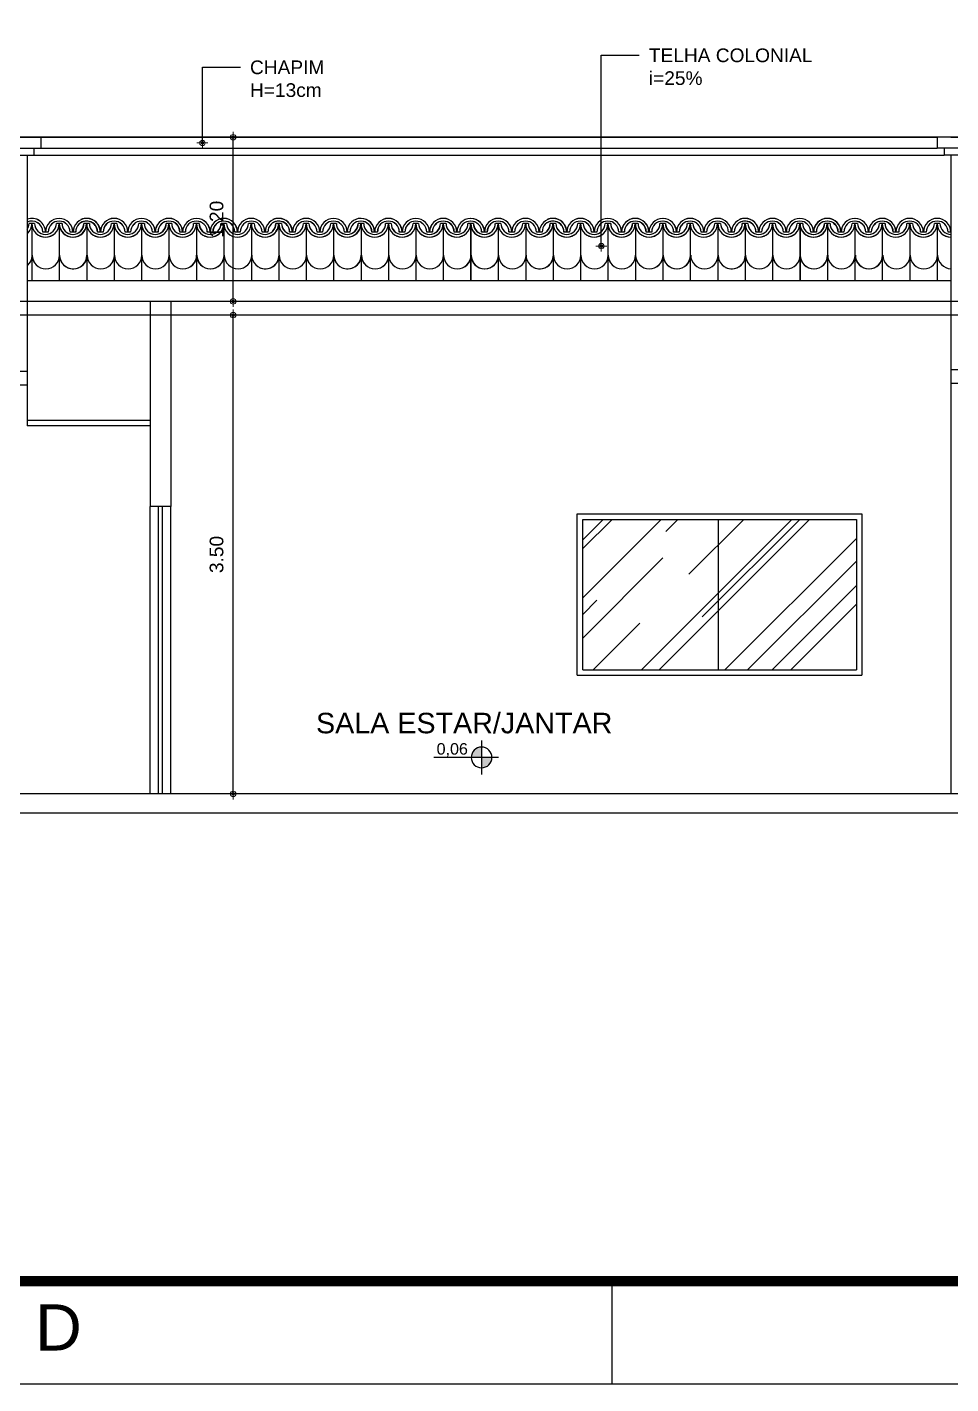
# Model space of a CAD drawing. Header units: millimetres. Extents: x 1540 to 1603, y 509.1 to 598.2.
# Drawn here: x 1558.65 to 1565.4, y 553.67 to 563.58 of the extents above; entities that cross this region are included whole.
import ezdxf
from ezdxf.enums import TextEntityAlignment as Align

# ---------------------------------------------------------------- set-up
doc = ezdxf.new("R2010")
doc.units = ezdxf.units.MM
for name, color, linetype in [('a-pem-08', 8, 'Continuous'), ('A-PEN-08', 8, 'Continuous'), ('A-PEN-B', 5, 'Continuous'), ('A-PEN-C', 4, 'Continuous'), ('A-PEN-G', 3, 'Continuous'), ('A-PEN-R', 1, 'Continuous'), ('A-PEN-Y', 2, 'Continuous'), ('BANHEIRO', 6, 'Continuous'), ('L-Texto', 30, 'Continuous'), ('NIVEIS', 1, 'Continuous')]:
    doc.layers.add(name, color=color, linetype=linetype)
doc.layers.add('COTAS', color=53, linetype='Continuous', lineweight=9)
doc.styles.add('ARIAL', font='arial.ttf', dxfattribs={"height": 2})
doc.styles.add('CARIMBO_DADOS', font='arial.ttf', dxfattribs={"height": 0.1})
doc.styles.add('T20', font='PORT2', dxfattribs={"height": 0.2})
doc.styles.add('TEXT', font='arial.ttf')
doc.dimstyles.get("Standard").update_dxf_attribs({"dimtxt": 0.18, "dimasz": 0.18, "dimexe": 0.18, "dimexo": 0.0625, "dimgap": 0.09, "dimtad": 0, "dimtih": 1, "dimtoh": 1, "dimdec": 4, "dimzin": 0, "dimdsep": 46, "dimtxsty": 'Standard', "dimcen": 0.09, "dimadec": 0, "dimazin": 0, "dimtfac": 1, "dimtdec": 4, "dimtofl": 0, "dimtmove": 0, "dimatfit": 3, "dimfxl": 1, "dimtolj": 1, "dimtzin": 0, "dimarcsym": 0})

# ---------------------------------------------------------------- blocks, each defined once
blk = doc.blocks.new('cotas')
at = {"layer": 'L-Texto'}
h = blk.add_hatch(color=6, dxfattribs=at)
h.paths.add_polyline_path([(0.135, 0, 0.414214), (0, 0.135), (0, 0)])
h.paths.add_polyline_path([(0, 0), (-0.135, 0, 0.414214), (0, -0.135)])
for p, q in [((0, 0.223), (0, -0.223)), ((-0.223, 0), (0.621, 0))]:
    blk.add_line(p, q, dxfattribs=at)
blk.add_circle((0, 0), 0.135, dxfattribs=at)
at = {"layer": 'L-Texto', "color": 6, "style": 'T20'}
blk.add_attdef('COTA', (0.167, 0.038), '', height=0.15, dxfattribs=at)
blk = doc.blocks.new('CIRCULOS')
at = {"layer": 'COTAS'}
for p, q in [((-4, 0), (4, 0)), ((0, 4), (0, -4))]:
    blk.add_line(p, q, dxfattribs=at)
for radius in [2, 1]:
    blk.add_circle((0, 0), radius, dxfattribs=at)
blk = doc.blocks.new('*D613')
at = {"layer": 'A-PEN-08', "color": 8, "lineweight": -2, "ltscale": 0.05}
blk.add_line((1560.1559, 557.9877), (1560.1559, 561.4677), dxfattribs=at)
at = {"layer": 'Defpoints', "color": 0, "ltscale": 0.05}
for p in [(1559.7005, 561.4777), (1560.1559, 561.4777), (1559.7005, 557.9777)]:
    blk.add_point(p, dxfattribs=at)
at = {"layer": 'A-PEN-08', "color": 8, "lineweight": -2, "ltscale": 0.05, "xscale": 0.01, "yscale": 0.01, "zscale": 0.01}
for p, rotation in [((1560.1559, 561.4777), 90), ((1560.1559, 557.9777), 270)]:
    blk.add_blockref('CIRCULOS', p, dxfattribs=dict(at, rotation=rotation))
at = {"layer": 'A-PEN-08', "color": 230, "ltscale": 0.05, "insert": (1560.0349, 559.7277), "char_height": 0.1, "attachment_point": 5, "rotation": 90, "style": 'CARIMBO_DADOS'}
blk.add_mtext('\\A1;3.50', dxfattribs=at)
blk = doc.blocks.new('*D614')
at = {"layer": 'A-PEN-08', "color": 8, "lineweight": -2, "ltscale": 0.05}
blk.add_line((1560.1559, 561.5877), (1560.1559, 562.7677), dxfattribs=at)
at = {"layer": 'Defpoints', "color": 0, "ltscale": 0.05}
for p in [(1558.4005, 562.7777), (1560.1559, 562.7777), (1559.7005, 561.5777)]:
    blk.add_point(p, dxfattribs=at)
at = {"layer": 'A-PEN-08', "color": 8, "lineweight": -2, "ltscale": 0.05, "xscale": 0.01, "yscale": 0.01, "zscale": 0.01}
for p, rotation in [((1560.1559, 562.7777), 90), ((1560.1559, 561.5777), 270)]:
    blk.add_blockref('CIRCULOS', p, dxfattribs=dict(at, rotation=rotation))
at = {"layer": 'A-PEN-08', "color": 230, "ltscale": 0.05, "insert": (1560.0349, 562.1777), "char_height": 0.1, "attachment_point": 5, "rotation": 90, "style": 'CARIMBO_DADOS'}
blk.add_mtext('\\A1;1.20', dxfattribs=at)

msp = doc.modelspace()

# ---------------------------------------------------------------- hatches: boundary and pattern name
at = {"layer": 'a-pem-08', "ltscale": 0.05}
h = msp.add_hatch(dxfattribs=at)
h.set_pattern_fill('AR-RROOF', color=256, scale=0.02, angle=45, style=0)
h.set_pattern_definition([(45, (-2667.9862, 411.20387), (0.431052294, 1.149472783), [7.62, -1.016, 2.54, -0.508]), (45, (-2667.68806, 411.8612), (-0.83695987, 0.11853938), [1.524, -0.16764, 3.048, -0.381]), (45, (-2668.11193, 411.6888), (1.62722241, 2.108564137), [4.064, -0.7112, 2.032, -0.508])])
h.paths.add_polyline_path([(1563.7001, 559.9845), (1562.7104, 559.9845), (1562.7104, 558.8845), (1563.7001, 558.8845)])
h.paths.add_polyline_path([(1563.7001, 558.8845), (1564.7104, 558.8845), (1564.7104, 559.9845), (1563.7001, 559.9845)])

# ---------------------------------------------------------------- linework, layer by layer
at = {"color": 1}
msp.add_line((1562.9225, 554.4152), (1562.9225, 553.6652), dxfattribs=at)
msp.add_lwpolyline([(1539.9725, 553.6652), (1603.0475, 553.6652), (1603.0475, 598.2152), (1539.9725, 598.2152)], close=True, dxfattribs=at)
at = {"color": 4, "const_width": 0.075}
msp.add_lwpolyline([(1541.8475, 597.4652), (1602.2975, 597.4652), (1602.2975, 554.4152), (1541.8475, 554.4152)], close=True, dxfattribs=at)
at = {"layer": 'a-pem-08', "ltscale": 0.05}
msp.add_line((1563.7001, 559.9845), (1563.7001, 558.8845), dxfattribs=at)
at = {"layer": 'A-PEN-08', "ltscale": 0.05}
for p, q in [((1558.6846, 562.1496), (1558.6846, 561.7277)), ((1558.6846, 562.1486), (1558.6846, 561.7277)), ((1558.8846, 562.1486), (1558.8846, 561.7277)), ((1558.8857, 562.1479), (1558.8857, 561.7277)), ((1559.0857, 562.1496), (1559.0857, 561.7277)), ((1559.0857, 562.1478), (1559.0857, 561.7277)), ((1559.0858, 562.1496), (1559.0858, 561.7277)), ((1559.2857, 562.1496), (1559.2857, 561.7277)), ((1559.2857, 562.1486), (1559.2857, 561.7277)), ((1559.4857, 562.1486), (1559.4857, 561.7277)), ((1559.4869, 562.1479), (1559.4869, 561.7277)), ((1559.6869, 562.1496), (1559.6869, 561.7277)), ((1559.8869, 562.1486), (1559.8869, 561.7277)), ((1559.888, 562.1496), (1559.888, 561.7277)), ((1560.088, 562.1486), (1560.088, 561.7277)), ((1560.2892, 562.1478), (1560.2892, 561.7277)), ((1560.4891, 562.1478), (1560.4891, 561.7277)), ((1560.4892, 562.1496), (1560.4892, 561.7277)), ((1560.6891, 562.1496), (1560.6891, 561.7277)), ((1560.6891, 562.1486), (1560.6891, 561.7277)), ((1560.8891, 562.1486), (1560.8891, 561.7277)), ((1560.8903, 562.1479), (1560.8903, 561.7277)), ((1561.0903, 562.1496), (1561.0903, 561.7277)), ((1561.0903, 562.1496), (1561.0903, 561.7277)), ((1561.0903, 562.1478), (1561.0903, 561.7277)), ((1561.2903, 562.1496), (1561.2903, 561.7277)), ((1561.2903, 562.1486), (1561.2903, 561.7277)), ((1561.4902, 562.1486), (1561.4902, 561.7277)), ((1561.4914, 562.1479), (1561.4914, 561.7277)), ((1561.6914, 562.1496), (1561.6914, 561.7277)), ((1561.8914, 562.1486), (1561.8914, 561.7277)), ((1561.8925, 562.1496), (1561.8925, 561.7277)), ((1562.0925, 562.1486), (1562.0925, 561.7277)), ((1562.2937, 562.1478), (1562.2937, 561.7277)), ((1562.4936, 562.1478), (1562.4936, 561.7277)), ((1562.4937, 562.1496), (1562.4937, 561.7277)), ((1562.6936, 562.1496), (1562.6936, 561.7277)), ((1562.6936, 562.1486), (1562.6936, 561.7277)), ((1562.8936, 562.1486), (1562.8936, 561.7277)), ((1562.8948, 562.1479), (1562.8948, 561.7277)), ((1563.0948, 562.1496), (1563.0948, 561.7277)), ((1563.2948, 562.1486), (1563.2948, 561.7277)), ((1563.2959, 562.1496), (1563.2959, 561.7277)), ((1563.4959, 562.1486), (1563.4959, 561.7277)), ((1563.697, 562.1478), (1563.697, 561.7277)), ((1563.897, 562.1496), (1563.897, 561.7277)), ((1563.897, 562.1478), (1563.897, 561.7277)), ((1564.097, 562.1496), (1564.097, 561.7277)), ((1564.097, 562.1486), (1564.097, 561.7277)), ((1564.297, 562.1486), (1564.297, 561.7277)), ((1564.2982, 562.1479), (1564.2982, 561.7277)), ((1564.4982, 562.1496), (1564.4982, 561.7277)), ((1564.6982, 562.1486), (1564.6982, 561.7277)), ((1564.6993, 562.1496), (1564.6993, 561.7277)), ((1564.8993, 562.1486), (1564.8993, 561.7277)), ((1565.1004, 562.1478), (1565.1004, 561.7277)), ((1565.3016, 562.1478), (1565.3016, 561.7277)), ((1565.4004, 561.7277), (1558.6505, 561.7277))]:
    msp.add_line(p, q, dxfattribs=at)
for centre, start, end in [((1558.588, 561.9163), 308.64085, 0), ((1558.5868, 561.9163), 309.53825, 0), ((1558.7868, 561.9163), 180, 0), ((1558.788, 561.9163), 180, 0), ((1558.9868, 561.9163), 180, 0), ((1558.988, 561.9163), 180, 0), ((1558.988, 561.9163), 243.62013, 0), ((1558.9892, 561.9163), 268.60723, 0), ((1559.188, 561.9163), 180, 0), ((1559.1892, 561.9163), 180, 0), ((1559.388, 561.9163), 180, 0), ((1559.3892, 561.9163), 180, 0), ((1559.588, 561.9163), 180, 0), ((1559.5891, 561.9163), 180, 0), ((1559.7891, 561.9163), 180, 0), ((1559.7914, 561.9163), 268.60723, 0), ((1559.9891, 561.9163), 180, 0), ((1559.9914, 561.9163), 180, 0), ((1560.1914, 561.9163), 180, 0), ((1560.3914, 561.9163), 180, 0), ((1560.3914, 561.9163), 243.62013, 0), ((1560.3926, 561.9163), 268.60723, 0), ((1560.5914, 561.9163), 180, 0), ((1560.5926, 561.9163), 180, 0), ((1560.7914, 561.9163), 180, 0), ((1560.7926, 561.9163), 180, 0), ((1560.9914, 561.9163), 180, 0), ((1560.9925, 561.9163), 180, 0), ((1560.9925, 561.9163), 243.62013, 0), ((1560.9937, 561.9163), 268.60723, 0), ((1561.1925, 561.9163), 180, 0), ((1561.1937, 561.9163), 180, 0), ((1561.3925, 561.9163), 180, 0), ((1561.3937, 561.9163), 180, 0), ((1561.5925, 561.9163), 180, 0), ((1561.5937, 561.9163), 180, 0), ((1561.7937, 561.9163), 180, 0), ((1561.796, 561.9163), 268.60723, 0), ((1561.9937, 561.9163), 180, 0), ((1561.996, 561.9163), 180, 0), ((1562.196, 561.9163), 180, 0), ((1562.3959, 561.9163), 180, 0), ((1562.3959, 561.9163), 243.62013, 0), ((1562.3971, 561.9163), 268.60723, 0), ((1562.5959, 561.9163), 180, 0), ((1562.5971, 561.9163), 180, 0), ((1562.7959, 561.9163), 180, 0), ((1562.7971, 561.9163), 180, 0), ((1562.9959, 561.9163), 180, 0), ((1562.997, 561.9163), 180, 0), ((1563.197, 561.9163), 180, 0), ((1563.1993, 561.9163), 268.60723, 0), ((1563.397, 561.9163), 180, 0), ((1563.3993, 561.9163), 180, 0), ((1563.5993, 561.9163), 180, 0), ((1563.7993, 561.9163), 180, 0), ((1563.7993, 561.9163), 243.62013, 0), ((1563.8005, 561.9163), 268.60723, 0), ((1563.9992, 561.9163), 180, 0), ((1564.0005, 561.9163), 180, 0), ((1564.1992, 561.9163), 180, 0), ((1564.2005, 561.9163), 180, 0), ((1564.3992, 561.9163), 180, 0), ((1564.4004, 561.9163), 180, 0), ((1564.6004, 561.9163), 180, 0), ((1564.6027, 561.9163), 268.60723, 0), ((1564.8004, 561.9163), 180, 0), ((1564.8027, 561.9163), 180, 0), ((1565.0027, 561.9163), 180, 0), ((1565.2027, 561.9163), 180, 0), ((1565.4038, 561.9163), 180, 268.0693)]:
    msp.add_arc(centre, 0.1, start, end, dxfattribs=at)
at = {"layer": 'A-PEN-B', "color": 3, "ltscale": 0.05}
for p, q in [((1558.4005, 562.7777), (1558.7505, 562.7777)), ((1558.7505, 562.7777), (1558.7505, 562.6977)), ((1565.3004, 562.7777), (1565.3004, 562.6977)), ((1565.6504, 562.7777), (1565.3004, 562.7777)), ((1558.4005, 562.6977), (1558.7505, 562.6977)), ((1558.4505, 562.6477), (1558.7005, 562.6477)), ((1558.7005, 562.6977), (1558.7005, 562.6477)), ((1565.6504, 562.6977), (1565.3004, 562.6977)), ((1565.3504, 562.6977), (1565.3504, 562.6477)), ((1565.6004, 562.6477), (1565.3504, 562.6477))]:
    msp.add_line(p, q, dxfattribs=at)
at = {"layer": 'A-PEN-B', "ltscale": 0.05}
for p, q in [((1565.5504, 562.7777), (1558.5005, 562.7777)), ((1558.6505, 562.6477), (1558.6505, 560.6677)), ((1565.4004, 562.6477), (1565.4004, 557.9777)), ((1565.5504, 561.5777), (1558.5005, 561.5777)), ((1559.5505, 561.5777), (1559.5505, 560.0777)), ((1559.7005, 561.5777), (1559.7005, 560.0777)), ((1565.5504, 561.4777), (1558.5005, 561.4777)), ((1554.0005, 561.0677), (1558.6505, 561.0677)), ((1568.5004, 561.0777), (1565.4004, 561.0777)), ((1554.0005, 560.9677), (1558.6505, 560.9677)), ((1568.5004, 560.9777), (1565.4004, 560.9777)), ((1559.7005, 560.0777), (1559.5505, 560.0777))]:
    msp.add_line(p, q, dxfattribs=at)
at = {"layer": 'A-PEN-C', "ltscale": 0.05}
for p, q in [((1558.7505, 562.7777), (1565.3004, 562.7777)), ((1565.4004, 562.7777), (1565.5504, 562.7777)), ((1558.7005, 562.6477), (1565.3504, 562.6477)), ((1558.7505, 562.6977), (1565.3004, 562.6977))]:
    msp.add_line(p, q, dxfattribs=at)
at = {"layer": 'A-PEN-G', "ltscale": 0.05}
for p, q in [((1559.5505, 557.9777), (1559.5505, 560.0777)), ((1559.6105, 557.9777), (1559.6105, 560.0777)), ((1559.6405, 557.9777), (1559.6405, 560.0777)), ((1559.7005, 557.9777), (1559.7005, 560.0777))]:
    msp.add_line(p, q, dxfattribs=at)
at = {"layer": 'A-PEN-R', "ltscale": 0.3}
for p, q in [((1568.5004, 557.9777), (1558.5005, 557.9777)), ((1571.6504, 557.8377), (1544.1504, 557.8377))]:
    msp.add_line(p, q, dxfattribs=at)
at = {"layer": 'A-PEN-Y', "ltscale": 0.05}
for p, q in [((1559.5505, 560.7077), (1558.6505, 560.7077)), ((1559.5505, 560.6677), (1558.6505, 560.6677)), ((1562.6704, 558.8445), (1562.6704, 560.0245)), ((1562.6704, 560.0245), (1564.7504, 560.0245)), ((1562.7104, 558.8845), (1562.7104, 559.9845)), ((1562.7104, 559.9845), (1564.7104, 559.9845)), ((1564.7104, 559.9845), (1564.7104, 558.8845)), ((1564.7504, 560.0245), (1564.7504, 558.8445)), ((1562.6704, 558.8445), (1564.7504, 558.8445)), ((1562.7104, 558.8845), (1564.7104, 558.8845))]:
    msp.add_line(p, q, dxfattribs=at)
at = {"layer": 'BANHEIRO', "ltscale": 0.05}
for p, q in [((1558.6845, 562.1477), (1558.6645, 562.1477)), ((1558.6846, 562.1477), (1558.6646, 562.1477)), ((1558.7045, 562.1477), (1558.6845, 562.1477)), ((1558.7046, 562.1477), (1558.6846, 562.1477)), ((1558.8845, 562.1477), (1558.8645, 562.1477)), ((1558.8846, 562.1477), (1558.8646, 562.1477)), ((1558.9046, 562.1477), (1558.8846, 562.1477)), ((1558.9046, 562.1477), (1558.8846, 562.1477)), ((1558.9057, 562.1477), (1558.8857, 562.1477)), ((1558.9057, 562.1477), (1558.8857, 562.1477)), ((1559.0846, 562.1477), (1559.0646, 562.1477)), ((1559.0857, 562.1477), (1559.0657, 562.1477)), ((1559.1046, 562.1477), (1559.0846, 562.1477)), ((1559.1057, 562.1477), (1559.0857, 562.1477)), ((1559.1057, 562.1477), (1559.0857, 562.1477)), ((1559.1057, 562.1477), (1559.0857, 562.1477)), ((1559.1057, 562.1477), (1559.0857, 562.1477)), ((1559.2857, 562.1477), (1559.2657, 562.1477)), ((1559.2857, 562.1477), (1559.2657, 562.1477)), ((1559.3057, 562.1477), (1559.2857, 562.1477)), ((1559.3058, 562.1477), (1559.2858, 562.1477)), ((1559.4857, 562.1477), (1559.4657, 562.1477)), ((1559.4857, 562.1477), (1559.4657, 562.1477)), ((1559.5057, 562.1477), (1559.4857, 562.1477)), ((1559.5057, 562.1477), (1559.4857, 562.1477)), ((1559.5069, 562.1477), (1559.4869, 562.1477)), ((1559.5069, 562.1477), (1559.4869, 562.1477)), ((1559.6869, 562.1477), (1559.6669, 562.1477)), ((1559.7069, 562.1477), (1559.6869, 562.1477)), ((1559.8869, 562.1477), (1559.8669, 562.1477)), ((1559.9069, 562.1477), (1559.8869, 562.1477)), ((1559.908, 562.1478), (1559.888, 562.1478)), ((1560.088, 562.1478), (1560.068, 562.1478)), ((1560.108, 562.1477), (1560.088, 562.1477)), ((1560.288, 562.1477), (1560.268, 562.1477)), ((1560.308, 562.1477), (1560.288, 562.1477)), ((1560.3091, 562.1478), (1560.2891, 562.1478)), ((1560.3092, 562.1478), (1560.2892, 562.1478)), ((1560.4879, 562.1477), (1560.4679, 562.1477)), ((1560.4891, 562.1478), (1560.4691, 562.1478)), ((1560.5079, 562.1477), (1560.4879, 562.1477)), ((1560.5091, 562.1478), (1560.4891, 562.1478)), ((1560.5091, 562.1477), (1560.4891, 562.1477)), ((1560.5091, 562.1477), (1560.4891, 562.1477)), ((1560.5091, 562.1477), (1560.4891, 562.1477)), ((1560.6891, 562.1477), (1560.6691, 562.1477)), ((1560.6891, 562.1477), (1560.6691, 562.1477)), ((1560.7091, 562.1477), (1560.6891, 562.1477)), ((1560.7092, 562.1477), (1560.6892, 562.1477)), ((1560.8891, 562.1477), (1560.8691, 562.1477)), ((1560.8891, 562.1477), (1560.8691, 562.1477)), ((1560.9091, 562.1477), (1560.8891, 562.1477)), ((1560.9091, 562.1477), (1560.8891, 562.1477)), ((1560.9102, 562.1477), (1560.8902, 562.1477)), ((1560.9103, 562.1477), (1560.8903, 562.1477)), ((1561.0891, 562.1477), (1561.0691, 562.1477)), ((1561.0902, 562.1477), (1561.0702, 562.1477)), ((1561.1091, 562.1477), (1561.0891, 562.1477)), ((1561.1102, 562.1477), (1561.0902, 562.1477)), ((1561.1102, 562.1477), (1561.0902, 562.1477)), ((1561.1102, 562.1477), (1561.0902, 562.1477)), ((1561.1103, 562.1477), (1561.0903, 562.1477)), ((1561.2902, 562.1477), (1561.2702, 562.1477)), ((1561.2902, 562.1477), (1561.2702, 562.1477)), ((1561.3102, 562.1477), (1561.2902, 562.1477)), ((1561.3103, 562.1477), (1561.2903, 562.1477)), ((1561.4902, 562.1477), (1561.4702, 562.1477)), ((1561.4902, 562.1477), (1561.4702, 562.1477)), ((1561.5102, 562.1477), (1561.4902, 562.1477)), ((1561.5103, 562.1477), (1561.4903, 562.1477)), ((1561.5114, 562.1477), (1561.4914, 562.1477)), ((1561.5114, 562.1477), (1561.4914, 562.1477)), ((1561.6914, 562.1477), (1561.6714, 562.1477)), ((1561.7114, 562.1477), (1561.6914, 562.1477)), ((1561.8914, 562.1477), (1561.8714, 562.1477)), ((1561.9114, 562.1477), (1561.8914, 562.1477)), ((1561.9125, 562.1478), (1561.8925, 562.1478)), ((1562.0925, 562.1478), (1562.0725, 562.1478)), ((1562.1125, 562.1477), (1562.0925, 562.1477)), ((1562.2925, 562.1477), (1562.2725, 562.1477)), ((1562.3125, 562.1477), (1562.2925, 562.1477)), ((1562.3136, 562.1478), (1562.2936, 562.1478)), ((1562.3137, 562.1478), (1562.2937, 562.1478)), ((1562.4924, 562.1477), (1562.4724, 562.1477)), ((1562.4936, 562.1478), (1562.4736, 562.1478)), ((1562.5124, 562.1477), (1562.4924, 562.1477)), ((1562.5136, 562.1478), (1562.4936, 562.1478)), ((1562.5136, 562.1477), (1562.4936, 562.1477)), ((1562.5136, 562.1477), (1562.4936, 562.1477)), ((1562.5136, 562.1477), (1562.4936, 562.1477)), ((1562.6936, 562.1477), (1562.6736, 562.1477)), ((1562.6936, 562.1477), (1562.6736, 562.1477)), ((1562.7136, 562.1477), (1562.6936, 562.1477)), ((1562.7137, 562.1477), (1562.6937, 562.1477)), ((1562.8936, 562.1477), (1562.8736, 562.1477)), ((1562.8936, 562.1477), (1562.8736, 562.1477)), ((1562.9136, 562.1477), (1562.8936, 562.1477)), ((1562.9136, 562.1477), (1562.8936, 562.1477)), ((1562.9147, 562.1477), (1562.8947, 562.1477)), ((1562.9148, 562.1477), (1562.8948, 562.1477)), ((1563.0947, 562.1477), (1563.0747, 562.1477)), ((1563.1147, 562.1477), (1563.0947, 562.1477)), ((1563.2947, 562.1477), (1563.2747, 562.1477)), ((1563.3148, 562.1477), (1563.2948, 562.1477)), ((1563.3159, 562.1478), (1563.2959, 562.1478)), ((1563.4959, 562.1478), (1563.4759, 562.1478)), ((1563.5159, 562.1477), (1563.4959, 562.1477)), ((1563.6959, 562.1477), (1563.6759, 562.1477)), ((1563.7159, 562.1477), (1563.6959, 562.1477)), ((1563.717, 562.1478), (1563.697, 562.1478)), ((1563.717, 562.1478), (1563.697, 562.1478)), ((1563.8958, 562.1477), (1563.8758, 562.1477)), ((1563.897, 562.1478), (1563.877, 562.1478)), ((1563.9158, 562.1477), (1563.8958, 562.1477)), ((1563.917, 562.1478), (1563.897, 562.1478)), ((1563.917, 562.1477), (1563.897, 562.1477)), ((1563.917, 562.1477), (1563.897, 562.1477)), ((1563.917, 562.1477), (1563.897, 562.1477)), ((1564.097, 562.1477), (1564.077, 562.1477)), ((1564.097, 562.1477), (1564.077, 562.1477)), ((1564.117, 562.1477), (1564.097, 562.1477)), ((1564.117, 562.1477), (1564.097, 562.1477)), ((1564.297, 562.1477), (1564.277, 562.1477)), ((1564.297, 562.1477), (1564.277, 562.1477)), ((1564.317, 562.1477), (1564.297, 562.1477)), ((1564.317, 562.1477), (1564.297, 562.1477)), ((1564.3181, 562.1477), (1564.2981, 562.1477)), ((1564.3182, 562.1477), (1564.2982, 562.1477)), ((1564.4981, 562.1477), (1564.4781, 562.1477)), ((1564.5181, 562.1477), (1564.4981, 562.1477)), ((1564.6981, 562.1477), (1564.6781, 562.1477)), ((1564.7182, 562.1477), (1564.6982, 562.1477)), ((1564.7192, 562.1478), (1564.6992, 562.1478)), ((1564.8992, 562.1478), (1564.8792, 562.1478)), ((1564.9193, 562.1477), (1564.8993, 562.1477)), ((1565.0992, 562.1477), (1565.0792, 562.1477)), ((1565.1192, 562.1477), (1565.0992, 562.1477)), ((1565.1204, 562.1478), (1565.1004, 562.1478)), ((1565.1204, 562.1478), (1565.1004, 562.1478)), ((1565.3004, 562.1478), (1565.2804, 562.1478)), ((1565.3204, 562.1478), (1565.3004, 562.1478)), ((1558.7845, 562.0846), (1558.7645, 562.0846)), ((1558.7846, 562.0845), (1558.7646, 562.0845)), ((1558.7905, 562.0846), (1558.7845, 562.0846)), ((1558.8046, 562.0846), (1558.7845, 562.0846)), ((1558.8046, 562.0845), (1558.7846, 562.0845)), ((1558.9846, 562.0845), (1558.9646, 562.0845)), ((1558.9846, 562.0845), (1558.9646, 562.0845)), ((1558.9857, 562.0846), (1558.9657, 562.0846)), ((1559.0045, 562.0845), (1558.9845, 562.0845)), ((1558.9917, 562.0846), (1558.9857, 562.0846)), ((1559.0057, 562.0846), (1558.9857, 562.0846)), ((1559.1846, 562.0845), (1559.1646, 562.0845)), ((1559.1857, 562.0846), (1559.1657, 562.0846)), ((1559.1857, 562.0846), (1559.1657, 562.0846)), ((1559.1917, 562.0846), (1559.1857, 562.0846)), ((1559.2058, 562.0846), (1559.1857, 562.0846)), ((1559.1917, 562.0846), (1559.1857, 562.0846)), ((1559.2057, 562.0846), (1559.1857, 562.0846)), ((1559.3857, 562.0846), (1559.3657, 562.0846)), ((1559.3858, 562.0845), (1559.3658, 562.0845)), ((1559.3917, 562.0846), (1559.3857, 562.0846)), ((1559.4057, 562.0846), (1559.3857, 562.0846)), ((1559.4057, 562.0845), (1559.3857, 562.0845)), ((1559.5857, 562.0845), (1559.5657, 562.0845)), ((1559.5857, 562.0845), (1559.5657, 562.0845)), ((1559.5869, 562.0846), (1559.5669, 562.0846)), ((1559.6057, 562.0845), (1559.5857, 562.0845)), ((1559.5928, 562.0846), (1559.5869, 562.0846)), ((1559.6069, 562.0846), (1559.5869, 562.0846)), ((1559.7869, 562.0846), (1559.7669, 562.0846)), ((1559.7928, 562.0846), (1559.7869, 562.0846)), ((1559.8069, 562.0846), (1559.7869, 562.0846)), ((1559.9869, 562.0845), (1559.9669, 562.0845)), ((1559.988, 562.0846), (1559.968, 562.0846)), ((1560.0069, 562.0845), (1559.9869, 562.0845)), ((1559.9939, 562.0846), (1559.988, 562.0846)), ((1560.008, 562.0846), (1559.988, 562.0846)), ((1560.188, 562.0846), (1560.168, 562.0846)), ((1560.208, 562.0846), (1560.188, 562.0846)), ((1560.388, 562.0846), (1560.368, 562.0846)), ((1560.3892, 562.0846), (1560.3692, 562.0846)), ((1560.3951, 562.0846), (1560.3891, 562.0846)), ((1560.4091, 562.0846), (1560.3891, 562.0846)), ((1560.5879, 562.0845), (1560.5679, 562.0845)), ((1560.5891, 562.0846), (1560.5691, 562.0846)), ((1560.5891, 562.0846), (1560.5691, 562.0846)), ((1560.5891, 562.0846), (1560.5691, 562.0846)), ((1560.5951, 562.0846), (1560.5891, 562.0846)), ((1560.6092, 562.0846), (1560.5891, 562.0846)), ((1560.5951, 562.0846), (1560.5891, 562.0846)), ((1560.6091, 562.0846), (1560.5891, 562.0846)), ((1560.5892, 562.0846), (1560.5891, 562.0846)), ((1560.5892, 562.0846), (1560.5891, 562.0846)), ((1560.7891, 562.0846), (1560.7691, 562.0846)), ((1560.7892, 562.0845), (1560.7692, 562.0845)), ((1560.7951, 562.0846), (1560.7891, 562.0846)), ((1560.8091, 562.0846), (1560.7891, 562.0846)), ((1560.8091, 562.0845), (1560.7891, 562.0845)), ((1560.9891, 562.0845), (1560.9691, 562.0845)), ((1560.9891, 562.0845), (1560.9691, 562.0845)), ((1560.9903, 562.0846), (1560.9703, 562.0846)), ((1561.0091, 562.0845), (1560.9891, 562.0845)), ((1560.9962, 562.0846), (1560.9902, 562.0846)), ((1561.0102, 562.0846), (1560.9902, 562.0846)), ((1561.1891, 562.0845), (1561.1691, 562.0845)), ((1561.1902, 562.0846), (1561.1702, 562.0846)), ((1561.1903, 562.0846), (1561.1703, 562.0846)), ((1561.1962, 562.0846), (1561.1902, 562.0846)), ((1561.2103, 562.0846), (1561.1902, 562.0846)), ((1561.1962, 562.0846), (1561.1902, 562.0846)), ((1561.2102, 562.0846), (1561.1902, 562.0846)), ((1561.3902, 562.0846), (1561.3702, 562.0846)), ((1561.3903, 562.0845), (1561.3703, 562.0845)), ((1561.3962, 562.0846), (1561.3902, 562.0846)), ((1561.4103, 562.0846), (1561.3902, 562.0846)), ((1561.4102, 562.0845), (1561.3902, 562.0845)), ((1561.5902, 562.0845), (1561.5702, 562.0845)), ((1561.5903, 562.0845), (1561.5703, 562.0845)), ((1561.5914, 562.0846), (1561.5714, 562.0846)), ((1561.6102, 562.0845), (1561.5902, 562.0845)), ((1561.5973, 562.0846), (1561.5914, 562.0846)), ((1561.6114, 562.0846), (1561.5914, 562.0846)), ((1561.7914, 562.0846), (1561.7714, 562.0846)), ((1561.7973, 562.0846), (1561.7914, 562.0846)), ((1561.8114, 562.0846), (1561.7914, 562.0846)), ((1561.9914, 562.0845), (1561.9714, 562.0845)), ((1561.9925, 562.0846), (1561.9725, 562.0846)), ((1562.0114, 562.0845), (1561.9914, 562.0845)), ((1561.9985, 562.0846), (1561.9925, 562.0846)), ((1562.0125, 562.0846), (1561.9925, 562.0846)), ((1562.1925, 562.0846), (1562.1725, 562.0846)), ((1562.2125, 562.0846), (1562.1925, 562.0846)), ((1562.3925, 562.0846), (1562.3725, 562.0846)), ((1562.3937, 562.0846), (1562.3737, 562.0846)), ((1562.3996, 562.0846), (1562.3936, 562.0846)), ((1562.4136, 562.0846), (1562.3936, 562.0846)), ((1562.5924, 562.0845), (1562.5724, 562.0845)), ((1562.5936, 562.0846), (1562.5736, 562.0846)), ((1562.5936, 562.0846), (1562.5736, 562.0846)), ((1562.5936, 562.0846), (1562.5736, 562.0846)), ((1562.5996, 562.0846), (1562.5936, 562.0846)), ((1562.6137, 562.0846), (1562.5936, 562.0846)), ((1562.5996, 562.0846), (1562.5936, 562.0846)), ((1562.6136, 562.0846), (1562.5936, 562.0846)), ((1562.5937, 562.0846), (1562.5936, 562.0846)), ((1562.5937, 562.0846), (1562.5936, 562.0846)), ((1562.7936, 562.0846), (1562.7736, 562.0846)), ((1562.7937, 562.0845), (1562.7737, 562.0845)), ((1562.7996, 562.0846), (1562.7936, 562.0846)), ((1562.8136, 562.0846), (1562.7936, 562.0846)), ((1562.8136, 562.0845), (1562.7936, 562.0845)), ((1562.9936, 562.0845), (1562.9736, 562.0845)), ((1562.9936, 562.0845), (1562.9736, 562.0845)), ((1562.9948, 562.0846), (1562.9748, 562.0846)), ((1563.0136, 562.0845), (1562.9936, 562.0845)), ((1563.0007, 562.0846), (1562.9947, 562.0846)), ((1563.0147, 562.0846), (1562.9947, 562.0846)), ((1563.1947, 562.0846), (1563.1747, 562.0846)), ((1563.2007, 562.0846), (1563.1947, 562.0846)), ((1563.2148, 562.0846), (1563.1947, 562.0846)), ((1563.3948, 562.0845), (1563.3748, 562.0845)), ((1563.3959, 562.0846), (1563.3759, 562.0846)), ((1563.4147, 562.0845), (1563.3947, 562.0845)), ((1563.4018, 562.0846), (1563.3959, 562.0846)), ((1563.4159, 562.0846), (1563.3959, 562.0846)), ((1563.5959, 562.0846), (1563.5759, 562.0846)), ((1563.6159, 562.0846), (1563.5959, 562.0846)), ((1563.7959, 562.0846), (1563.7759, 562.0846)), ((1563.797, 562.0846), (1563.777, 562.0846)), ((1563.803, 562.0846), (1563.797, 562.0846)), ((1563.817, 562.0846), (1563.797, 562.0846)), ((1563.9958, 562.0845), (1563.9758, 562.0845)), ((1563.997, 562.0846), (1563.977, 562.0846)), ((1563.997, 562.0846), (1563.977, 562.0846)), ((1563.997, 562.0846), (1563.977, 562.0846)), ((1564.003, 562.0846), (1563.997, 562.0846)), ((1564.017, 562.0846), (1563.997, 562.0846)), ((1564.0029, 562.0846), (1563.997, 562.0846)), ((1564.017, 562.0846), (1563.997, 562.0846)), ((1563.9971, 562.0846), (1563.997, 562.0846)), ((1563.9971, 562.0846), (1563.997, 562.0846)), ((1564.197, 562.0846), (1564.177, 562.0846)), ((1564.197, 562.0845), (1564.177, 562.0845)), ((1564.2029, 562.0846), (1564.197, 562.0846)), ((1564.217, 562.0846), (1564.197, 562.0846)), ((1564.217, 562.0845), (1564.197, 562.0845)), ((1564.397, 562.0845), (1564.377, 562.0845)), ((1564.397, 562.0845), (1564.377, 562.0845)), ((1564.3982, 562.0846), (1564.3782, 562.0846)), ((1564.417, 562.0845), (1564.397, 562.0845)), ((1564.4041, 562.0846), (1564.3981, 562.0846)), ((1564.4181, 562.0846), (1564.3981, 562.0846)), ((1564.5981, 562.0846), (1564.5781, 562.0846)), ((1564.6041, 562.0846), (1564.5981, 562.0846)), ((1564.6182, 562.0846), (1564.5981, 562.0846)), ((1564.7982, 562.0845), (1564.7782, 562.0845)), ((1564.7992, 562.0846), (1564.7792, 562.0846)), ((1564.8181, 562.0845), (1564.7981, 562.0845)), ((1564.8052, 562.0846), (1564.7992, 562.0846)), ((1564.8193, 562.0846), (1564.7992, 562.0846)), ((1564.9993, 562.0846), (1564.9793, 562.0846)), ((1565.0192, 562.0846), (1564.9992, 562.0846)), ((1565.1992, 562.0846), (1565.1792, 562.0846)), ((1565.2004, 562.0846), (1565.1804, 562.0846)), ((1565.2063, 562.0846), (1565.2004, 562.0846)), ((1565.2204, 562.0846), (1565.2004, 562.0846)), ((1565.4004, 562.0846), (1565.3804, 562.0846)), ((1565.4004, 562.0846), (1565.4004, 562.0846)), ((1565.4004, 562.0846), (1565.4004, 562.0846))]:
    msp.add_line(p, q, dxfattribs=at)
for centre, radius, start, end in [((1558.6845, 562.0846), 0.1, 0, 109.90906), ((1558.6846, 562.0845), 0.1, 0, 109.95822), ((1558.6845, 562.0846), 0.08, 0, 115.19246), ((1558.6846, 562.0845), 0.08, 0, 115.25632), ((1558.5846, 562.1477), 0.08, 325.48761, 0), ((1558.5846, 562.1477), 0.1, 311.23911, 0), ((1558.5845, 562.1477), 0.08, 325.52161, 0), ((1558.5845, 562.1477), 0.1, 311.2596, 0), ((1558.7845, 562.1477), 0.1, 180, 0), ((1558.7846, 562.1477), 0.1, 180, 0), ((1558.7846, 562.1477), 0.1, 180, 0), ((1558.7845, 562.1477), 0.08, 180, 0), ((1558.7846, 562.1477), 0.08, 180, 0), ((1558.7846, 562.1477), 0.08, 180, 0), ((1558.8846, 562.0845), 0.1, 0, 180), ((1558.8846, 562.0845), 0.1, 0, 179.96584), ((1558.8846, 562.0845), 0.08, 0, 180), ((1558.8846, 562.0845), 0.08, 0, 179.9573), ((1558.9845, 562.1477), 0.1, 180, 0), ((1558.9846, 562.1477), 0.1, 180, 0), ((1558.9857, 562.1477), 0.1, 180, 0), ((1558.9982, 562.1139), 0.1, 180, 180), ((1558.9982, 562.1139), 0.1, 180, 180), ((1558.9845, 562.1477), 0.08, 180, 0), ((1558.9846, 562.1477), 0.08, 180, 0), ((1558.9857, 562.1477), 0.08, 180, 0), ((1559.0867, 562.0846), 0.1, 0, 180), ((1559.0845, 562.0845), 0.08, 0, 180), ((1559.0857, 562.0846), 0.08, 0, 180), ((1559.0846, 562.0845), 0.1, 0, 114.15993), ((1559.0846, 562.0845), 0.08, 0, 120.77088), ((1558.9846, 562.1477), 0.08, 317.59476, 0), ((1558.9846, 562.1477), 0.1, 306.20776, 0), ((1558.9846, 562.1477), 0.08, 317.53767, 0), ((1558.9846, 562.1477), 0.1, 306.16958, 0), ((1558.9857, 562.1671), 0.1, 348.84256, 348.90549), ((1559.1857, 562.1477), 0.1, 180, 0), ((1559.1857, 562.1477), 0.1, 180, 0), ((1559.0857, 562.0846), 0.1, 0, 89.38526), ((1559.0857, 562.0846), 0.08, 0, 89.23156), ((1559.1982, 562.1139), 0.1, 180, 180), ((1559.1982, 562.1139), 0.1, 180, 180), ((1559.1857, 562.1477), 0.08, 180, 0), ((1559.1857, 562.1477), 0.08, 180, 0), ((1559.2857, 562.0846), 0.1, 0, 180), ((1559.2858, 562.0845), 0.1, 0, 179.96584), ((1559.2857, 562.0846), 0.08, 0, 180), ((1559.2858, 562.0845), 0.08, 0, 179.9573), ((1559.3857, 562.1477), 0.1, 180, 0), ((1559.3857, 562.1477), 0.1, 180, 0), ((1559.3858, 562.1477), 0.1, 180, 0), ((1559.3857, 562.1477), 0.08, 180, 0), ((1559.3857, 562.1477), 0.08, 180, 0), ((1559.3858, 562.1477), 0.08, 180, 0), ((1559.4857, 562.0845), 0.1, 0, 180), ((1559.4857, 562.0845), 0.1, 0, 179.96584), ((1559.4857, 562.0845), 0.08, 0, 180), ((1559.4857, 562.0845), 0.08, 0, 179.9573), ((1559.5857, 562.1477), 0.1, 180, 0), ((1559.5857, 562.1477), 0.1, 180, 0), ((1559.5869, 562.1477), 0.1, 180, 0), ((1559.5993, 562.1139), 0.1, 180, 180), ((1559.5993, 562.1139), 0.1, 180, 180), ((1559.5857, 562.1477), 0.08, 180, 0), ((1559.5857, 562.1477), 0.08, 180, 0), ((1559.5869, 562.1477), 0.08, 180, 0), ((1559.6857, 562.0845), 0.1, 0, 180), ((1559.6869, 562.0846), 0.1, 0, 180), ((1559.6857, 562.0845), 0.08, 0, 180), ((1559.6869, 562.0846), 0.08, 0, 180), ((1559.7869, 562.1477), 0.1, 180, 0), ((1559.7869, 562.1477), 0.08, 180, 0), ((1559.8869, 562.0845), 0.1, 0, 179.96584), ((1559.8869, 562.0845), 0.08, 0, 179.9573), ((1559.788, 562.1671), 0.1, 348.84256, 348.90549), ((1559.9869, 562.1477), 0.1, 180, 0), ((1559.9869, 562.1477), 0.1, 180, 0), ((1559.988, 562.1478), 0.1, 180, 0), ((1559.888, 562.0846), 0.1, 0, 89.38526), ((1559.888, 562.0846), 0.08, 0, 89.23156), ((1559.9869, 562.1477), 0.08, 180, 0), ((1559.9869, 562.1477), 0.08, 180, 0), ((1559.988, 562.1478), 0.08, 180, 0), ((1560.0869, 562.0845), 0.1, 0, 180), ((1560.088, 562.0846), 0.1, 0, 179.96584), ((1560.0869, 562.0845), 0.08, 0, 180), ((1560.088, 562.0846), 0.08, 0, 179.9573), ((1560.188, 562.1477), 0.1, 180, 0), ((1560.188, 562.1477), 0.1, 180, 0), ((1560.188, 562.1477), 0.08, 180, 0), ((1560.188, 562.1477), 0.08, 180, 0), ((1560.288, 562.0846), 0.1, 0, 180), ((1560.288, 562.0846), 0.08, 0, 180), ((1560.3891, 562.1478), 0.1, 180, 0), ((1560.4016, 562.1139), 0.1, 180, 180), ((1560.4016, 562.1139), 0.1, 180, 180), ((1560.3891, 562.1478), 0.08, 180, 0), ((1560.4891, 562.0846), 0.1, 0, 180), ((1560.4891, 562.0846), 0.08, 0, 180), ((1560.4879, 562.0845), 0.1, 0, 114.15993), ((1560.4879, 562.0845), 0.08, 0, 120.77088), ((1560.3879, 562.1477), 0.08, 317.59476, 0), ((1560.3879, 562.1477), 0.1, 306.20776, 0), ((1560.388, 562.1477), 0.08, 317.53767, 0), ((1560.388, 562.1477), 0.1, 306.16958, 0), ((1560.3891, 562.1671), 0.1, 348.84256, 348.90549), ((1560.5891, 562.1478), 0.1, 180, 270.04622), ((1560.5891, 562.1477), 0.1, 180, 0), ((1560.5891, 562.1477), 0.1, 180, 0), ((1560.4891, 562.0846), 0.1, 0, 89.38526), ((1560.4891, 562.0846), 0.08, 0, 89.23156), ((1560.6015, 562.1139), 0.1, 180, 180), ((1560.6015, 562.1139), 0.1, 180, 180), ((1560.5891, 562.1478), 0.08, 180, 270.05777), ((1560.5891, 562.1477), 0.08, 180, 0), ((1560.5891, 562.1477), 0.08, 180, 0), ((1560.6891, 562.0846), 0.1, 0, 180), ((1560.6892, 562.0845), 0.1, 0, 179.96584), ((1560.6891, 562.0846), 0.08, 0, 180), ((1560.6892, 562.0845), 0.08, 0, 179.9573), ((1560.7891, 562.1477), 0.1, 180, 0), ((1560.7891, 562.1477), 0.1, 180, 0), ((1560.7892, 562.1477), 0.1, 180, 0), ((1560.7891, 562.1477), 0.08, 180, 0), ((1560.7891, 562.1477), 0.08, 180, 0), ((1560.7892, 562.1477), 0.08, 180, 0), ((1560.8891, 562.0845), 0.1, 0, 180), ((1560.8891, 562.0845), 0.1, 0, 179.96584), ((1560.8891, 562.0845), 0.08, 0, 180), ((1560.8891, 562.0845), 0.08, 0, 179.9573), ((1560.9891, 562.1477), 0.1, 180, 0), ((1560.9891, 562.1477), 0.1, 180, 0), ((1560.9902, 562.1477), 0.1, 180, 0), ((1561.0027, 562.1139), 0.1, 180, 180), ((1561.0027, 562.1139), 0.1, 180, 180), ((1560.9891, 562.1477), 0.08, 180, 0), ((1560.9891, 562.1477), 0.08, 180, 0), ((1560.9902, 562.1477), 0.08, 180, 0), ((1561.0891, 562.0845), 0.1, 0, 178.67116), ((1561.0891, 562.0845), 0.08, 0, 179.95913), ((1560.9891, 562.1477), 0.08, 317.59476, 0), ((1560.9891, 562.1477), 0.1, 306.20776, 0), ((1560.9891, 562.1477), 0.08, 317.53767, 0), ((1560.9891, 562.1477), 0.1, 306.16958, 0), ((1560.9903, 562.1671), 0.1, 348.84256, 348.90549), ((1561.1902, 562.1477), 0.1, 180, 0), ((1561.1902, 562.1477), 0.1, 180, 0), ((1561.0902, 562.0846), 0.1, 0, 89.38526), ((1561.0902, 562.0846), 0.08, 0, 89.23156), ((1561.2027, 562.1139), 0.1, 180, 180), ((1561.2027, 562.1139), 0.1, 180, 180), ((1561.1902, 562.1477), 0.08, 180, 0), ((1561.1902, 562.1477), 0.08, 180, 0), ((1561.2902, 562.0846), 0.1, 0, 180), ((1561.2903, 562.0845), 0.1, 0, 179.96584), ((1561.2902, 562.0846), 0.08, 0, 180), ((1561.2903, 562.0845), 0.08, 0, 179.9573), ((1561.3902, 562.1477), 0.1, 180, 0), ((1561.3902, 562.1477), 0.1, 180, 0), ((1561.3903, 562.1477), 0.1, 180, 0), ((1561.3902, 562.1477), 0.08, 180, 0), ((1561.3902, 562.1477), 0.08, 180, 0), ((1561.3903, 562.1477), 0.08, 180, 0), ((1561.4902, 562.0845), 0.1, 0, 180), ((1561.4903, 562.0845), 0.1, 0, 179.96584), ((1561.4902, 562.0845), 0.08, 0, 180), ((1561.4903, 562.0845), 0.08, 0, 179.9573), ((1561.5902, 562.1477), 0.1, 180, 0), ((1561.5903, 562.1477), 0.1, 180, 0), ((1561.5914, 562.1477), 0.1, 180, 0), ((1561.6038, 562.1139), 0.1, 180, 180), ((1561.6038, 562.1139), 0.1, 180, 180), ((1561.5902, 562.1477), 0.08, 180, 0), ((1561.5903, 562.1477), 0.08, 180, 0), ((1561.5914, 562.1477), 0.08, 180, 0), ((1561.6902, 562.0845), 0.1, 0, 180), ((1561.6914, 562.0846), 0.1, 0, 180), ((1561.6902, 562.0845), 0.08, 0, 180), ((1561.6914, 562.0846), 0.08, 0, 180), ((1561.7914, 562.1477), 0.1, 180, 0), ((1561.7914, 562.1477), 0.08, 180, 0), ((1561.8914, 562.0845), 0.1, 0, 179.96584), ((1561.8914, 562.0845), 0.08, 0, 179.9573), ((1561.7925, 562.1671), 0.1, 348.84256, 348.90549), ((1561.9914, 562.1477), 0.1, 180, 0), ((1561.9914, 562.1477), 0.1, 180, 0), ((1561.9925, 562.1478), 0.1, 180, 0), ((1561.8925, 562.0846), 0.1, 0, 89.38526), ((1561.8925, 562.0846), 0.08, 0, 89.23156), ((1561.9914, 562.1477), 0.08, 180, 0), ((1561.9914, 562.1477), 0.08, 180, 0), ((1561.9925, 562.1478), 0.08, 180, 0), ((1562.0914, 562.0845), 0.1, 0, 180), ((1562.0925, 562.0846), 0.1, 0, 179.96584), ((1562.0914, 562.0845), 0.08, 0, 180), ((1562.0925, 562.0846), 0.08, 0, 179.9573), ((1562.1925, 562.1477), 0.1, 180, 0), ((1562.1925, 562.1477), 0.1, 180, 0), ((1562.1925, 562.1477), 0.08, 180, 0), ((1562.1925, 562.1477), 0.08, 180, 0), ((1562.2925, 562.0846), 0.1, 0, 180), ((1562.2925, 562.0846), 0.08, 0, 180), ((1562.3936, 562.1478), 0.1, 180, 0), ((1562.4061, 562.1139), 0.1, 180, 180), ((1562.4061, 562.1139), 0.1, 180, 180), ((1562.3936, 562.1478), 0.08, 180, 0), ((1562.4936, 562.0846), 0.1, 0, 180), ((1562.4936, 562.0846), 0.08, 0, 180), ((1562.4924, 562.0845), 0.1, 0, 114.15993), ((1562.4924, 562.0845), 0.08, 0, 120.77088), ((1562.3924, 562.1477), 0.08, 317.59476, 0), ((1562.3924, 562.1477), 0.1, 306.20776, 0), ((1562.3925, 562.1477), 0.08, 317.53767, 0), ((1562.3925, 562.1477), 0.1, 306.16958, 0), ((1562.3936, 562.1671), 0.1, 348.84256, 348.90549), ((1562.5936, 562.1478), 0.1, 180, 270.04622), ((1562.5936, 562.1477), 0.1, 180, 0), ((1562.5936, 562.1477), 0.1, 180, 0), ((1562.4936, 562.0846), 0.1, 0, 89.38526), ((1562.4936, 562.0846), 0.08, 0, 89.23156), ((1562.6061, 562.1139), 0.1, 180, 180), ((1562.6061, 562.1139), 0.1, 180, 180), ((1562.5936, 562.1478), 0.08, 180, 270.05777), ((1562.5936, 562.1477), 0.08, 180, 0), ((1562.5936, 562.1477), 0.08, 180, 0), ((1562.6936, 562.0846), 0.1, 0, 180), ((1562.6937, 562.0845), 0.1, 0, 179.96584), ((1562.6936, 562.0846), 0.08, 0, 180), ((1562.6937, 562.0845), 0.08, 0, 179.9573), ((1562.7936, 562.1477), 0.1, 180, 0), ((1562.7936, 562.1477), 0.1, 180, 0), ((1562.7937, 562.1477), 0.1, 180, 0), ((1562.7936, 562.1477), 0.08, 180, 0), ((1562.7936, 562.1477), 0.08, 180, 0), ((1562.7937, 562.1477), 0.08, 180, 0), ((1562.8936, 562.0845), 0.1, 0, 180), ((1562.8936, 562.0845), 0.1, 0, 179.96584), ((1562.8936, 562.0845), 0.08, 0, 180), ((1562.8936, 562.0845), 0.08, 0, 179.9573), ((1562.9936, 562.1477), 0.1, 180, 0), ((1562.9936, 562.1477), 0.1, 180, 0), ((1562.9947, 562.1477), 0.1, 180, 0), ((1563.0072, 562.1139), 0.1, 180, 180), ((1563.0072, 562.1139), 0.1, 180, 180), ((1562.9936, 562.1477), 0.08, 180, 0), ((1562.9936, 562.1477), 0.08, 180, 0), ((1562.9947, 562.1477), 0.08, 180, 0), ((1563.0936, 562.0845), 0.1, 0, 180), ((1563.0947, 562.0846), 0.1, 0, 180), ((1563.0936, 562.0845), 0.08, 0, 180), ((1563.0947, 562.0846), 0.08, 0, 180), ((1563.1947, 562.1477), 0.1, 180, 0), ((1563.1947, 562.1477), 0.08, 180, 0), ((1563.2948, 562.0845), 0.1, 0, 179.96584), ((1563.2948, 562.0845), 0.08, 0, 179.9573), ((1563.1959, 562.1671), 0.1, 348.84256, 348.90549), ((1563.3947, 562.1477), 0.1, 180, 0), ((1563.3948, 562.1477), 0.1, 180, 0), ((1563.3959, 562.1478), 0.1, 180, 0), ((1563.2959, 562.0846), 0.1, 0, 89.38526), ((1563.2959, 562.0846), 0.08, 0, 89.23156), ((1563.3947, 562.1477), 0.08, 180, 0), ((1563.3948, 562.1477), 0.08, 180, 0), ((1563.3959, 562.1478), 0.08, 180, 0), ((1563.4947, 562.0845), 0.1, 0, 180), ((1563.4959, 562.0846), 0.1, 0, 179.96584), ((1563.4947, 562.0845), 0.08, 0, 180), ((1563.4959, 562.0846), 0.08, 0, 179.9573), ((1563.5959, 562.1477), 0.1, 180, 0), ((1563.5959, 562.1477), 0.1, 180, 0), ((1563.5959, 562.1477), 0.08, 180, 0), ((1563.5959, 562.1477), 0.08, 180, 0), ((1563.6959, 562.0846), 0.1, 0, 180), ((1563.6959, 562.0846), 0.08, 0, 180), ((1563.797, 562.1478), 0.1, 180, 0), ((1563.8095, 562.1139), 0.1, 180, 180), ((1563.8095, 562.1139), 0.1, 180, 180), ((1563.797, 562.1478), 0.08, 180, 0), ((1563.897, 562.0846), 0.1, 0, 180), ((1563.897, 562.0846), 0.08, 0, 180), ((1563.8958, 562.0845), 0.1, 0, 114.15993), ((1563.8958, 562.0845), 0.08, 0, 120.77088), ((1563.7958, 562.1477), 0.08, 317.59476, 0), ((1563.7958, 562.1477), 0.1, 306.20776, 0), ((1563.7959, 562.1477), 0.08, 317.53767, 0), ((1563.7959, 562.1477), 0.1, 306.16958, 0), ((1563.797, 562.1671), 0.1, 348.84256, 348.90549), ((1563.997, 562.1478), 0.1, 180, 270.04622), ((1563.997, 562.1477), 0.1, 180, 0), ((1563.997, 562.1477), 0.1, 180, 0), ((1563.897, 562.0846), 0.1, 0, 89.38526), ((1563.897, 562.0846), 0.08, 0, 89.23156), ((1564.0094, 562.1139), 0.1, 180, 180), ((1564.0094, 562.1139), 0.1, 180, 180), ((1563.997, 562.1478), 0.08, 180, 270.05777), ((1563.997, 562.1477), 0.08, 180, 0), ((1563.997, 562.1477), 0.08, 180, 0), ((1564.097, 562.0846), 0.1, 0, 180), ((1564.097, 562.0845), 0.1, 0, 179.96584), ((1564.097, 562.0846), 0.08, 0, 180), ((1564.097, 562.0845), 0.08, 0, 179.9573), ((1564.197, 562.1477), 0.1, 180, 0), ((1564.197, 562.1477), 0.1, 180, 0), ((1564.197, 562.1477), 0.1, 180, 0), ((1564.197, 562.1477), 0.08, 180, 0), ((1564.197, 562.1477), 0.08, 180, 0), ((1564.197, 562.1477), 0.08, 180, 0), ((1564.297, 562.0845), 0.1, 0, 180), ((1564.297, 562.0845), 0.1, 0, 179.96584), ((1564.297, 562.0845), 0.08, 0, 180), ((1564.297, 562.0845), 0.08, 0, 179.9573), ((1564.397, 562.1477), 0.1, 180, 0), ((1564.397, 562.1477), 0.1, 180, 0), ((1564.3981, 562.1477), 0.1, 180, 0), ((1564.4106, 562.1139), 0.1, 180, 180), ((1564.4106, 562.1139), 0.1, 180, 180), ((1564.397, 562.1477), 0.08, 180, 0), ((1564.397, 562.1477), 0.08, 180, 0), ((1564.3981, 562.1477), 0.08, 180, 0), ((1564.497, 562.0845), 0.1, 0, 180), ((1564.4981, 562.0846), 0.1, 0, 180), ((1564.497, 562.0845), 0.08, 0, 180), ((1564.4981, 562.0846), 0.08, 0, 180), ((1564.5981, 562.1477), 0.1, 180, 0), ((1564.5981, 562.1477), 0.08, 180, 0), ((1564.6982, 562.0845), 0.1, 0, 179.96584), ((1564.6982, 562.0845), 0.08, 0, 179.9573), ((1564.5993, 562.1671), 0.1, 348.84256, 348.90549), ((1564.7981, 562.1477), 0.1, 180, 0), ((1564.7982, 562.1477), 0.1, 180, 0), ((1564.7992, 562.1478), 0.1, 180, 0), ((1564.6992, 562.0846), 0.1, 0, 89.38526), ((1564.6992, 562.0846), 0.08, 0, 89.23156), ((1564.7981, 562.1477), 0.08, 180, 0), ((1564.7982, 562.1477), 0.08, 180, 0), ((1564.7992, 562.1478), 0.08, 180, 0), ((1564.8981, 562.0845), 0.1, 0, 180), ((1564.8993, 562.0846), 0.1, 0, 179.96584), ((1564.8981, 562.0845), 0.08, 0, 180), ((1564.8993, 562.0846), 0.08, 0, 179.9573), ((1564.9992, 562.1477), 0.1, 180, 0), ((1564.9993, 562.1477), 0.1, 180, 0), ((1564.9992, 562.1477), 0.08, 180, 0), ((1564.9993, 562.1477), 0.08, 180, 0), ((1565.0992, 562.0846), 0.1, 0, 180), ((1565.0992, 562.0846), 0.08, 0, 180), ((1565.2004, 562.1478), 0.1, 180, 0), ((1565.2128, 562.1139), 0.1, 180, 180), ((1565.2128, 562.1139), 0.1, 180, 180), ((1565.2004, 562.1478), 0.08, 180, 0), ((1565.3004, 562.0846), 0.1, 0, 180), ((1565.3004, 562.0846), 0.08, 0, 180), ((1565.4004, 562.1478), 0.1, 180, 270.04622), ((1565.4004, 562.1478), 0.08, 180, 270.05777), ((1558.7845, 562.1477), 0.1, 229.25306, 310.74694), ((1558.7846, 562.1477), 0.1, 278.62693, 310.74694), ((1558.9857, 562.1477), 0.1, 229.25306, 310.74694), ((1558.9845, 562.1477), 0.1, 278.62693, 310.74694), ((1558.9846, 562.1477), 0.1, 306.20776, 310.74694), ((1559.1857, 562.1477), 0.1, 229.25306, 310.74694), ((1559.1857, 562.1477), 0.1, 229.25306, 310.74694), ((1559.3857, 562.1477), 0.1, 229.25306, 310.74694), ((1559.3857, 562.1477), 0.1, 278.62693, 310.74694), ((1559.5869, 562.1477), 0.1, 229.25306, 310.74694), ((1559.5857, 562.1477), 0.1, 278.62693, 310.74694), ((1559.7869, 562.1477), 0.1, 229.25306, 310.74694), ((1559.988, 562.1478), 0.1, 229.25306, 310.74694), ((1559.9869, 562.1477), 0.1, 278.62693, 310.74694), ((1560.188, 562.1477), 0.1, 278.62693, 310.74694), ((1560.3891, 562.1478), 0.1, 229.25306, 310.74694), ((1560.3879, 562.1477), 0.1, 306.20776, 310.74694), ((1560.5891, 562.1477), 0.1, 229.25306, 310.74694), ((1560.5891, 562.1477), 0.1, 229.25306, 310.74694), ((1560.5891, 562.1478), 0.1, 229.25306, 270.04622), ((1560.6892, 562.0846), 0.1, 178.67111, 179.96584), ((1560.7891, 562.1477), 0.1, 229.25306, 310.74694), ((1560.7891, 562.1477), 0.1, 278.62693, 310.74694), ((1560.9902, 562.1477), 0.1, 229.25306, 310.74694), ((1560.9891, 562.1477), 0.1, 278.62693, 310.74694), ((1560.9891, 562.1477), 0.1, 306.20776, 310.74694), ((1561.1902, 562.1477), 0.1, 229.25306, 310.74694), ((1561.1902, 562.1477), 0.1, 229.25306, 310.74694), ((1561.3902, 562.1477), 0.1, 229.25306, 310.74694), ((1561.3902, 562.1477), 0.1, 278.62693, 310.74694), ((1561.5914, 562.1477), 0.1, 229.25306, 310.74694), ((1561.5902, 562.1477), 0.1, 278.62693, 310.74694), ((1561.7914, 562.1477), 0.1, 229.25306, 310.74694), ((1561.9925, 562.1478), 0.1, 229.25306, 310.74694), ((1561.9914, 562.1477), 0.1, 278.62693, 310.74694), ((1562.1925, 562.1477), 0.1, 278.62693, 310.74694), ((1562.3936, 562.1478), 0.1, 229.25306, 310.74694), ((1562.3924, 562.1477), 0.1, 306.20776, 310.74694), ((1562.5936, 562.1477), 0.1, 229.25306, 310.74694), ((1562.5936, 562.1477), 0.1, 229.25306, 310.74694), ((1562.5936, 562.1478), 0.1, 229.25306, 270.04622), ((1562.6937, 562.0846), 0.1, 178.67111, 179.96584), ((1562.7936, 562.1477), 0.1, 229.25306, 310.74694), ((1562.7936, 562.1477), 0.1, 278.62693, 310.74694), ((1562.9947, 562.1477), 0.1, 229.25306, 310.74694), ((1562.9936, 562.1477), 0.1, 278.62693, 310.74694), ((1563.1947, 562.1477), 0.1, 229.25306, 310.74694), ((1563.3959, 562.1478), 0.1, 229.25306, 310.74694), ((1563.3947, 562.1477), 0.1, 278.62693, 310.74694), ((1563.5959, 562.1477), 0.1, 278.62693, 310.74694), ((1563.797, 562.1478), 0.1, 229.25306, 310.74694), ((1563.7958, 562.1477), 0.1, 306.20776, 310.74694), ((1563.997, 562.1477), 0.1, 229.25306, 310.74694), ((1563.997, 562.1477), 0.1, 229.25306, 310.74694), ((1563.997, 562.1478), 0.1, 229.25306, 270.04622), ((1564.097, 562.0846), 0.1, 178.67111, 179.96584), ((1564.197, 562.1477), 0.1, 229.25306, 310.74694), ((1564.197, 562.1477), 0.1, 278.62693, 310.74694), ((1564.3981, 562.1477), 0.1, 229.25306, 310.74694), ((1564.397, 562.1477), 0.1, 278.62693, 310.74694), ((1564.5981, 562.1477), 0.1, 229.25306, 310.74694), ((1564.7992, 562.1478), 0.1, 229.25306, 310.74694), ((1564.7981, 562.1477), 0.1, 278.62693, 310.74694), ((1564.9992, 562.1477), 0.1, 278.62693, 310.74694), ((1565.2004, 562.1478), 0.1, 229.25306, 310.74694), ((1565.4004, 562.1478), 0.1, 229.25306, 270.04622), ((1565.5004, 562.0846), 0.1, 178.67111, 179.96584)]:
    msp.add_arc(centre, radius, start, end, dxfattribs=at)

# ---------------------------------------------------------------- block references
at = {"layer": 'NIVEIS', "color": 1}
ref = msp.add_blockref('cotas', (1561.9711, 558.2441), dxfattribs=dict(at, xscale=-0.5599999999976717, yscale=0.5599999999976717, zscale=0.5599999999976717))
ref.add_attrib('COTA', '0,06', (1561.6428, 558.2648), dxfattribs={"color": 1, "height": 0.084, "style": 'TEXT'})

# ---------------------------------------------------------------- texts
at = {"color": 50, "linetype": 'Continuous', "style": 'ARIAL'}
msp.add_text('D', height=0.3375, dxfattribs=at).set_placement((1558.8796, 554.0777), align=Align.MIDDLE)
at = {"color": 230, "insert": (1561.8442, 558.4945), "char_height": 0.15, "attachment_point": 5, "style": 'CARIMBO_DADOS'}
msp.add_mtext('SALA ESTAR/JANTAR', dxfattribs=at)
at = {"layer": 'A-PEN-08', "color": 230, "ltscale": 0.05, "char_height": 0.1, "attachment_point": 1, "style": 'CARIMBO_DADOS'}
for s, insert in [('TELHA COLONIAL \\Pi=25%', (1563.1937, 563.4266)), ('CHAPIM \\PH=13cm', (1560.2789, 563.3389))]:
    msp.add_mtext(s, dxfattribs=dict(at, insert=insert))

# ---------------------------------------------------------------- dimensions: what is measured, and where the dimension line sits
at = {"layer": 'A-PEN-08', "ltscale": 0.05}
for base, p1, p2, picture, middle in [((1560.1559, 562.7777), (1559.7005, 561.5777), (1558.4005, 562.7777), '*D614', (1560.0349, 562.1777)), ((1560.1559, 561.4777), (1559.7005, 557.9777), (1559.7005, 561.4777), '*D613', (1560.0349, 559.7277))]:
    dim = msp.add_linear_dim(base=base, p1=p1, p2=p2, angle=90, dimstyle='Standard', override={"dimtxt": 0.1, "dimasz": 0.01, "dimexe": 0, "dimexo": 0, "dimgap": 0.07, "dimtad": 1, "dimtih": 0, "dimtoh": 0, "dimdec": 2, "dimzin": 5, "dimtxsty": 'CARIMBO_DADOS', "dimblk1": 'CIRCULOS', "dimblk2": 'CIRCULOS', "dimsah": 1, "dimcen": 0, "dimse1": 1, "dimse2": 1, "dimclrd": 8, "dimclre": 8, "dimclrt": 230, "dimtfac": 100, "dimtdec": 2, "dimtix": 1, "dimtofl": 1, "dimtmove": 2, "dimldrblk": 'CIRCULOS', "dimfxl": 0, "dimfxlon": 1, "dimtzin": 5, "dimarcsym": 1}, dxfattribs=at)
    dim.commit()
    dim.dimension.update_dxf_attribs({"geometry": picture, "text_midpoint": middle})

# ---------------------------------------------------------------- leaders
at = {"layer": 'A-PEN-08', "ltscale": 0.05, "annotation_type": 0, "has_hookline": 1, "hookline_direction": 0}
for points, text_width in [([(1562.8462, 561.9822), (1562.8462, 563.3766), (1563.1237, 563.3766)], 1.1873), ([(1559.9314, 562.7359), (1559.9314, 563.2889), (1560.2089, 563.2889)], 0.5258)]:
    msp.add_leader(points, dimstyle='Standard', override={"dimtxt": 0.1, "dimasz": 0.01, "dimexe": 0, "dimexo": 0, "dimgap": 0.07, "dimtad": 0, "dimtih": 0, "dimtoh": 0, "dimdec": 2, "dimzin": 5, "dimtxsty": 'CARIMBO_DADOS', "dimcen": 0, "dimse1": 1, "dimse2": 1, "dimclrd": 8, "dimclre": 8, "dimclrt": 230, "dimtfac": 100, "dimtdec": 2, "dimtix": 1, "dimtofl": 1, "dimtmove": 2, "dimldrblk": 'CIRCULOS', "dimfxl": 0, "dimfxlon": 1, "dimtzin": 5, "dimarcsym": 1}, dxfattribs=dict(at, text_width=text_width))

doc.saveas('drawing.dxf')
